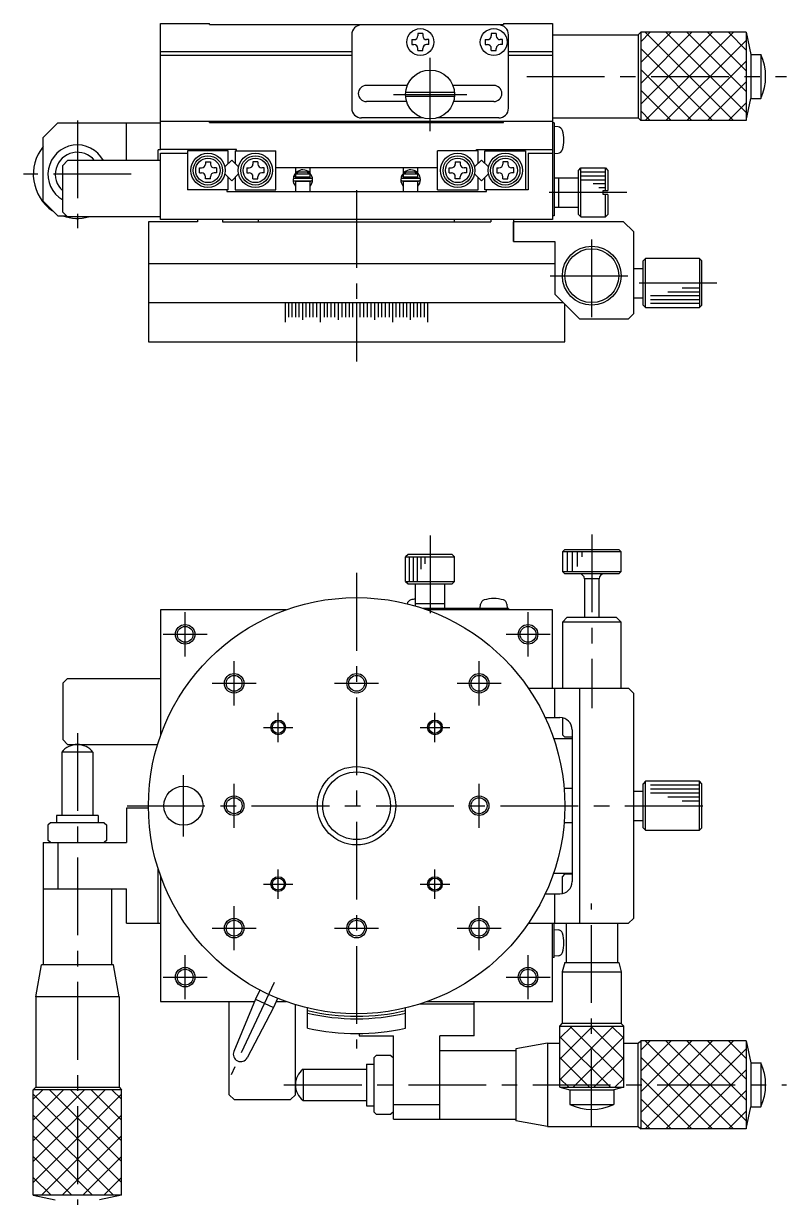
# Model space of a CAD drawing. Extents: x -2 to 405, y -8 to 353.
# Drawn here: x 113.1 to 268.8, y 112.9 to 352.6 of the extents above; entities that cross this region are included whole.
import ezdxf

# ---------------------------------------------------------------- set-up
doc = ezdxf.new("R2010")
doc.units = 0
doc.header["$LTSCALE"] = 0.5
doc.linetypes.add('CENTER', pattern=[50.8, 31.75, -6.35, 6.35, -6.35])
for name, color, linetype in [('MSM_CENTER', 1, 'CENTER'), ('MSM_CONTINUOUS', 7, 'CONTINUOUS'), ('MSM_NARROW', 5, 'CONTINUOUS')]:
    doc.layers.add(name, color=color, linetype=linetype)

msp = doc.modelspace()

# ---------------------------------------------------------------- linework, layer by layer
at = {"layer": 'MSM_CENTER'}
for p, q in [((196.091477, 330.634723), (196.091477, 345.634717)), ((215.809469, 341.83472), (268.849677, 341.83472)), ((188.59148, 338.134717), (203.591474, 338.13472)), ((124.091474, 332.834721), (124.091474, 310.834721)), ((135.091474, 321.834721), (113.091474, 321.834721)), ((181.091476, 318.620509), (181.091476, 283.59984)), ((236.259475, 318.134722), (218.997221, 318.134722)), ((229.091492, 292.634755), (229.091492, 309.634757)), ((220.591496, 301.134754), (236.59151, 301.134754)), ((254.616878, 299.634734), (236.707987, 299.634734)), ((196.091482, 248.071057), (196.091482, 230.808803)), ((229.090474, 248.270761), (229.090474, 212.818235)), ((181.091478, 240.4336), (181.091478, 143.341768)), ((146.091474, 223.403058), (146.091474, 232.403061)), ((216.091476, 223.403058), (216.091476, 232.403061)), ((141.591471, 227.903061), (150.591474, 227.903061)), ((211.591473, 227.903061), (220.591476, 227.903061)), ((156.091492, 213.403063), (156.091492, 222.403066)), ((206.091486, 213.403063), (206.091486, 222.403066)), ((151.591489, 217.903066), (160.591492, 217.903066)), ((176.591485, 217.903063), (185.591487, 217.903063)), ((201.591486, 217.903066), (210.591489, 217.903066)), ((165.091482, 205.903064), (165.091482, 211.903066)), ((197.091493, 205.903064), (197.091493, 211.903066)), ((162.091482, 208.903066), (168.091485, 208.903066)), ((194.09149, 208.903066), (200.091489, 208.903066)), ((124.091473, 207.726503), (124.091473, 105.144858)), ((145.736141, 186.631774), (145.736141, 199.174348)), ((156.091492, 188.403052), (156.091492, 197.403055)), ((206.091486, 188.403052), (206.091486, 197.403055)), ((134.266071, 192.903061), (254.709127, 192.903061)), ((165.091482, 173.903053), (165.091482, 179.903059)), ((197.091493, 173.903053), (197.091493, 179.903059)), ((162.091482, 176.903056), (168.091485, 176.903056)), ((194.09149, 176.903056), (200.091489, 176.903056)), ((229.072836, 127.253617), (229.072836, 172.931796)), ((156.091492, 163.40305), (156.091492, 172.403053)), ((206.091486, 163.40305), (206.091486, 172.403053)), ((151.591489, 167.903053), (160.591492, 167.903053)), ((176.591485, 167.90305), (185.591487, 167.90305)), ((201.591486, 167.903053), (210.591489, 167.903053)), ((146.091474, 153.403062), (146.091474, 162.403064)), ((216.091476, 153.403062), (216.091476, 162.403064)), ((141.591471, 157.903064), (150.591474, 157.903064)), ((164.268144, 156.825304), (155.479994, 137.97937)), ((211.591473, 157.903064), (220.591476, 157.903064)), ((166.268036, 135.903056), (268.849681, 135.903056))]:
    msp.add_line(p, q, dxfattribs=at)
at = {"layer": 'MSM_CONTINUOUS'}
for p, q in [((141.091475, 326.834721), (141.091475, 352.634721)), ((141.091475, 352.634721), (151.091475, 352.634721)), ((151.091475, 352.434721), (151.091475, 352.634721)), ((151.091475, 352.434721), (211.091477, 352.434721)), ((211.091477, 352.634721), (221.091477, 352.634721)), ((211.091477, 352.634721), (211.091477, 352.434721)), ((221.091477, 352.634721), (221.091477, 312.634719)), ((180.091475, 350.334721), (180.091475, 335.334721)), ((210.091475, 352.334721), (182.091475, 352.334721)), ((194.591475, 350.584721), (193.591475, 350.584721)), ((193.591475, 350.584721), (193.591475, 350.134722)), ((194.591475, 350.584721), (194.591475, 350.134722)), ((209.591475, 350.584721), (208.591475, 350.584721)), ((208.591475, 350.584721), (208.591475, 350.134722)), ((209.591475, 350.584721), (209.591475, 350.134722)), ((212.091475, 335.334721), (212.091475, 350.334721)), ((221.091477, 350.334719), (238.591477, 350.334719)), ((238.591477, 350.33472), (239.091477, 350.83472)), ((238.591477, 350.334719), (238.591477, 333.33472)), ((239.091477, 350.83472), (239.091477, 332.834721)), ((260.591477, 350.83472), (239.091477, 350.83472)), ((260.591477, 350.83472), (260.591477, 332.834721)), ((260.591477, 350.83472), (261.591477, 346.33472)), ((192.341475, 349.334721), (192.341475, 348.334721)), ((192.341475, 349.334721), (192.791474, 349.334721)), ((192.341475, 348.334721), (192.791474, 348.334721)), ((195.841475, 349.334721), (195.391475, 349.334721)), ((195.841475, 348.334721), (195.391475, 348.334721)), ((195.841475, 348.334721), (195.841475, 349.334721)), ((207.341475, 349.334721), (207.341475, 348.334721)), ((207.341475, 349.334721), (207.791474, 349.334721)), ((207.341475, 348.334721), (207.791474, 348.334721)), ((210.841475, 349.334721), (210.391475, 349.334721)), ((210.841475, 348.334721), (210.391475, 348.334721)), ((210.841475, 348.334721), (210.841475, 349.334721)), ((141.091475, 346.934721), (180.091475, 346.934721)), ((141.091475, 346.134721), (180.091475, 346.134721)), ((193.591475, 347.084722), (193.591475, 347.534721)), ((193.591475, 347.084722), (194.591475, 347.084722)), ((194.591475, 347.084722), (194.591475, 347.534721)), ((208.591475, 347.084722), (208.591475, 347.534721)), ((208.591475, 347.084722), (209.591475, 347.084722)), ((209.591475, 347.084722), (209.591475, 347.534721)), ((212.091475, 346.934721), (221.091477, 346.934721)), ((212.091475, 346.134721), (221.091477, 346.134721)), ((261.591477, 346.33472), (261.591477, 337.334721)), ((261.591477, 346.33472), (263.591477, 346.33472)), ((263.591477, 346.33472), (263.591477, 337.334721)), ((191.446322, 339.984721), (183.091475, 339.984721)), ((201.075449, 338.534715), (191.107505, 338.534715)), ((209.091475, 339.984721), (200.736632, 339.984721)), ((191.306347, 336.684721), (183.091475, 336.684721)), ((201.075449, 337.734718), (191.107505, 337.734718)), ((209.091475, 336.684721), (200.876607, 336.684721)), ((260.591477, 332.834721), (261.591477, 337.334721)), ((261.591477, 337.334721), (263.591477, 337.334721)), ((194.691485, 333.334721), (182.091475, 333.334721)), ((210.091475, 333.334721), (197.491469, 333.334721)), ((221.091477, 333.33472), (238.591477, 333.33472)), ((238.591477, 333.334721), (239.091477, 332.834721)), ((117.091475, 329.334721), (120.091475, 332.334721)), ((120.091475, 332.334721), (141.091475, 332.334721)), ((134.091474, 324.634719), (134.091474, 332.334721)), ((221.091477, 332.634719), (141.091475, 332.634719)), ((151.091475, 332.434719), (151.091475, 332.634719)), ((151.091475, 332.434719), (211.091475, 332.434719)), ((211.091475, 332.434719), (211.091475, 332.634719)), ((221.391477, 332.334719), (221.091477, 332.334719)), ((221.391477, 332.334719), (221.391477, 313.334719)), ((222.238726, 331.510594), (221.391477, 331.584719)), ((260.591477, 332.834721), (239.091477, 332.834721)), ((117.091475, 316.334721), (117.091475, 329.334721)), ((140.591474, 324.634719), (140.591474, 326.834721)), ((141.091475, 326.834721), (140.591474, 326.834721)), ((156.591475, 326.934719), (141.091475, 326.934719)), ((141.091475, 326.134718), (146.591475, 326.134718)), ((141.091475, 312.634719), (141.091475, 326.134718)), ((154.891475, 326.634719), (146.591475, 326.634719)), ((146.591475, 326.634719), (146.591475, 318.634719)), ((154.891475, 324.056039), (154.891475, 326.634719)), ((156.291475, 326.634719), (156.291475, 324.056039)), ((156.291475, 326.634719), (164.591475, 326.634719)), ((156.591475, 326.634719), (156.591475, 326.934719)), ((164.591475, 318.634719), (164.591475, 326.634719)), ((205.891475, 326.634719), (197.591475, 326.634719)), ((197.591475, 318.634719), (197.591475, 326.634719)), ((205.591475, 326.934719), (221.091475, 326.934719)), ((205.591475, 326.634719), (205.591475, 326.934719)), ((205.891475, 324.056039), (205.891475, 326.634719)), ((207.291475, 324.056039), (207.291475, 326.634719)), ((207.291475, 326.634719), (215.591475, 326.634719)), ((215.591475, 326.634719), (215.591475, 318.634719)), ((216.091476, 326.134722), (216.091477, 318.634719)), ((216.091477, 326.134722), (221.091477, 326.134722)), ((221.391477, 326.084719), (222.238726, 326.158843)), ((121.091474, 323.634719), (122.091474, 324.634719)), ((141.091475, 324.634719), (122.091474, 324.634719)), ((150.241475, 324.384719), (151.241476, 324.384719)), ((150.241475, 324.384719), (150.241475, 323.934719)), ((151.241476, 324.384719), (151.241476, 323.934719)), ((155.591475, 324.756039), (154.170657, 323.335221)), ((157.012293, 323.335221), (155.591475, 324.756039)), ((160.941475, 324.384719), (159.941474, 324.384719)), ((159.941474, 324.384719), (159.941474, 323.934719)), ((160.941475, 324.384719), (160.941475, 323.934719)), ((201.241475, 324.384719), (202.241476, 324.384719)), ((201.241475, 324.384719), (201.241475, 323.934719)), ((202.241476, 324.384719), (202.241476, 323.934719)), ((205.170657, 323.335221), (206.591475, 324.756039)), ((206.591475, 324.756039), (208.012293, 323.335221)), ((211.941475, 324.384719), (210.941474, 324.384719)), ((210.941474, 324.384719), (210.941474, 323.934719)), ((211.941475, 324.384719), (211.941475, 323.934719)), ((121.091474, 314.134719), (121.091474, 323.634719)), ((148.991476, 322.134719), (148.991476, 323.13472)), ((148.991476, 323.13472), (149.441475, 323.13472)), ((148.991476, 322.134719), (149.441475, 322.134719)), ((150.241475, 320.88472), (150.241475, 321.334719)), ((151.241476, 320.88472), (151.241476, 321.334719)), ((152.491475, 323.13472), (152.041475, 323.13472)), ((152.491475, 322.134719), (152.041475, 322.134719)), ((152.491475, 323.13472), (152.491475, 322.134719)), ((154.170657, 321.934217), (155.591475, 320.513399)), ((155.591475, 320.513399), (157.012293, 321.934217)), ((158.691475, 323.13472), (158.691475, 322.134719)), ((158.691475, 323.13472), (159.141475, 323.13472)), ((158.691475, 322.134719), (159.141475, 322.134719)), ((159.941474, 320.88472), (159.941474, 321.334719)), ((160.941475, 320.88472), (160.941475, 321.334719)), ((162.191474, 323.13472), (161.741475, 323.13472)), ((162.191474, 322.134719), (161.741475, 322.134719)), ((162.191474, 322.134719), (162.191474, 323.13472)), ((197.591475, 323.134719), (164.591475, 323.134719)), ((168.247922, 321.47838), (168.109131, 320.771429)), ((168.209559, 321.280428), (168.208579, 321.24457)), ((168.208579, 321.24457), (168.209387, 321.208709)), ((168.212326, 321.316193), (168.209559, 321.280428)), ((168.216872, 321.351779), (168.212326, 321.316193)), ((168.223188, 321.387098), (168.216872, 321.351779)), ((168.231259, 321.422062), (168.223188, 321.387098)), ((168.241063, 321.456587), (168.231259, 321.422062)), ((168.252578, 321.490585), (168.241063, 321.456587)), ((168.266264, 321.523843), (168.247922, 321.47838)), ((168.265038, 321.52223), (168.252578, 321.490585)), ((168.266696, 321.523753), (168.265038, 321.52223)), ((168.284017, 321.564185), (168.266422, 321.523779)), ((168.270064, 321.524537), (168.266696, 321.523753)), ((168.269517, 321.531231), (168.515395, 321.451996)), ((168.274501, 321.524606), (168.270064, 321.524537)), ((168.280254, 321.524079), (168.274501, 321.524606)), ((168.287284, 321.522959), (168.280254, 321.524079)), ((168.295544, 321.521253), (168.287284, 321.522959)), ((168.30498, 321.518973), (168.295544, 321.521253)), ((168.31553, 321.516134), (168.30498, 321.518973)), ((168.327122, 321.512754), (168.31553, 321.516134)), ((168.33968, 321.508857), (168.327122, 321.512754)), ((168.35312, 321.504468), (168.33968, 321.508857)), ((168.367353, 321.499616), (168.35312, 321.504468)), ((168.382284, 321.494334), (168.367353, 321.499616)), ((168.397815, 321.488657), (168.382284, 321.494334)), ((168.413841, 321.482622), (168.397815, 321.488657)), ((168.430256, 321.476269), (168.413841, 321.482622)), ((168.446952, 321.469642), (168.430256, 321.476269)), ((168.463817, 321.462783), (168.446952, 321.469642)), ((168.480738, 321.455739), (168.463817, 321.462783)), ((168.497604, 321.448556), (168.480738, 321.455739)), ((168.514303, 321.441282), (168.497604, 321.448556)), ((168.530723, 321.433966), (168.514303, 321.441282)), ((168.515395, 321.451996), (168.591505, 321.416111)), ((168.546755, 321.426656), (168.530723, 321.433966)), ((168.562292, 321.4194), (168.546755, 321.426656)), ((168.577232, 321.412247), (168.562292, 321.4194)), ((168.591475, 321.405245), (168.577232, 321.412247)), ((168.591475, 323.134721), (168.591475, 322.047389)), ((168.591475, 321.834721), (168.591475, 321.334721)), ((171.591475, 321.834721), (168.591475, 321.834721)), ((168.591475, 321.334721), (171.591475, 321.334721)), ((168.645792, 321.834721), (169.17496, 322.334721)), ((168.658614, 321.247319), (168.659186, 321.260958)), ((168.658733, 321.233671), (168.658614, 321.247319)), ((168.659186, 321.260958), (168.660449, 321.274551)), ((168.660449, 321.274551), (168.662399, 321.288064)), ((168.662399, 321.288064), (168.665032, 321.301461)), ((168.665032, 321.301461), (168.668339, 321.314708)), ((168.668339, 321.314708), (168.672312, 321.32777)), ((168.672312, 321.32777), (168.674736, 321.334749)), ((168.679544, 321.348761), (168.688957, 321.370596)), ((169.091475, 321.334721), (169.091475, 320.970581)), ((169.17496, 322.334721), (171.00799, 322.334721)), ((171.00799, 322.334721), (171.537159, 321.834721)), ((171.091475, 320.970581), (171.091475, 321.334721)), ((171.54144, 321.334725), (171.541596, 321.334293)), ((171.541596, 321.334293), (171.545896, 321.321357)), ((171.542059, 321.334869), (171.642322, 320.97061)), ((171.545896, 321.321357), (171.549538, 321.308218)), ((171.549538, 321.308218), (171.552512, 321.294907)), ((171.552512, 321.294907), (171.554809, 321.281459)), ((171.554809, 321.281459), (171.556422, 321.267909)), ((171.556422, 321.267909), (171.557348, 321.254293)), ((171.557582, 321.240644), (171.557124, 321.227)), ((171.557348, 321.254293), (171.557582, 321.240644)), ((171.591475, 322.085142), (171.591475, 323.134721)), ((171.591475, 321.334721), (171.591475, 321.834721)), ((171.950534, 321.52193), (171.937565, 321.552005)), ((171.946841, 321.528376), (171.946647, 321.531088)), ((171.971217, 321.468703), (171.951129, 321.52223)), ((190.247922, 321.47838), (190.109131, 320.771429)), ((190.209559, 321.280428), (190.208579, 321.24457)), ((190.208579, 321.24457), (190.209387, 321.208709)), ((190.212326, 321.316193), (190.209559, 321.280428)), ((190.216872, 321.351779), (190.212326, 321.316193)), ((190.223188, 321.387098), (190.216872, 321.351779)), ((190.231259, 321.422062), (190.223188, 321.387098)), ((190.241063, 321.456587), (190.231259, 321.422062)), ((190.252578, 321.490585), (190.241063, 321.456587)), ((190.266264, 321.523843), (190.247922, 321.47838)), ((190.265038, 321.52223), (190.252578, 321.490585)), ((190.266696, 321.523753), (190.265038, 321.52223)), ((190.284017, 321.564185), (190.266422, 321.523779)), ((190.270064, 321.524537), (190.266696, 321.523753)), ((190.269517, 321.531231), (190.515395, 321.451996)), ((190.274501, 321.524606), (190.270064, 321.524537)), ((190.280254, 321.524079), (190.274501, 321.524606)), ((190.287284, 321.522959), (190.280254, 321.524079)), ((190.295544, 321.521253), (190.287284, 321.522959)), ((190.30498, 321.518973), (190.295544, 321.521253)), ((190.31553, 321.516134), (190.30498, 321.518973)), ((190.327122, 321.512754), (190.31553, 321.516134)), ((190.33968, 321.508857), (190.327122, 321.512754)), ((190.35312, 321.504468), (190.33968, 321.508857)), ((190.367353, 321.499616), (190.35312, 321.504468)), ((190.382284, 321.494334), (190.367353, 321.499616)), ((190.397815, 321.488657), (190.382284, 321.494334)), ((190.413841, 321.482622), (190.397815, 321.488657)), ((190.430256, 321.476269), (190.413841, 321.482622)), ((190.446952, 321.469642), (190.430256, 321.476269)), ((190.463817, 321.462783), (190.446952, 321.469642)), ((190.480738, 321.455739), (190.463817, 321.462783)), ((190.497604, 321.448556), (190.480738, 321.455739)), ((190.514303, 321.441282), (190.497604, 321.448556)), ((190.530723, 321.433966), (190.514303, 321.441282)), ((190.515395, 321.451996), (190.591505, 321.416111)), ((190.546755, 321.426656), (190.530723, 321.433966)), ((190.562292, 321.4194), (190.546755, 321.426656)), ((190.577232, 321.412247), (190.562292, 321.4194)), ((190.591475, 321.405245), (190.577232, 321.412247)), ((190.591475, 323.134721), (190.591475, 322.047389)), ((190.591475, 321.834721), (190.591475, 321.334721)), ((193.591475, 321.834721), (190.591475, 321.834721)), ((190.591475, 321.334721), (193.591475, 321.334721)), ((190.645792, 321.834721), (191.17496, 322.334721)), ((190.658614, 321.247319), (190.659186, 321.260958)), ((190.658733, 321.233671), (190.658614, 321.247319)), ((190.659186, 321.260958), (190.660449, 321.274551)), ((190.660449, 321.274551), (190.662399, 321.288064)), ((190.662399, 321.288064), (190.665032, 321.301461)), ((190.665032, 321.301461), (190.668339, 321.314708)), ((190.668339, 321.314708), (190.672312, 321.32777)), ((190.672312, 321.32777), (190.674736, 321.334749)), ((190.679544, 321.348761), (190.688957, 321.370596)), ((191.091475, 321.334721), (191.091475, 320.970581)), ((191.17496, 322.334721), (193.00799, 322.334721)), ((193.00799, 322.334721), (193.537159, 321.834721)), ((193.091475, 320.970581), (193.091475, 321.334721)), ((193.54144, 321.334725), (193.541596, 321.334293)), ((193.541596, 321.334293), (193.545896, 321.321357)), ((193.542059, 321.334869), (193.642322, 320.97061)), ((193.545896, 321.321357), (193.549538, 321.308218)), ((193.549538, 321.308218), (193.552512, 321.294907)), ((193.552512, 321.294907), (193.554809, 321.281459)), ((193.554809, 321.281459), (193.556422, 321.267909)), ((193.556422, 321.267909), (193.557348, 321.254293)), ((193.557582, 321.240644), (193.557124, 321.227)), ((193.557348, 321.254293), (193.557582, 321.240644)), ((193.591475, 322.085142), (193.591475, 323.134721)), ((193.591475, 321.334721), (193.591475, 321.834721)), ((193.950534, 321.52193), (193.937565, 321.552005)), ((193.946841, 321.528376), (193.946647, 321.531088)), ((193.971217, 321.468703), (193.951129, 321.52223)), ((199.991476, 322.134719), (199.991476, 323.13472)), ((199.991476, 323.13472), (200.441475, 323.13472)), ((199.991476, 322.134719), (200.441475, 322.134719)), ((201.241475, 320.88472), (201.241475, 321.334719)), ((202.241476, 320.88472), (202.241476, 321.334719)), ((203.491475, 323.13472), (203.041475, 323.13472)), ((203.491475, 322.134719), (203.041475, 322.134719)), ((203.491475, 323.13472), (203.491475, 322.134719)), ((206.591475, 320.513399), (205.170657, 321.934217)), ((208.012293, 321.934217), (206.591475, 320.513399)), ((209.691475, 323.13472), (209.691475, 322.134719)), ((209.691475, 323.13472), (210.141475, 323.13472)), ((209.691475, 322.134719), (210.141475, 322.134719)), ((210.941474, 320.88472), (210.941474, 321.334719)), ((211.941475, 320.88472), (211.941475, 321.334719)), ((213.191474, 323.13472), (212.741475, 323.13472)), ((213.191474, 322.134719), (212.741475, 322.134719)), ((213.191474, 322.134719), (213.191474, 323.13472)), ((226.391474, 322.634719), (226.891474, 323.134719)), ((226.391474, 313.634719), (226.391474, 322.634719)), ((226.891474, 313.134719), (226.891474, 323.134719)), ((226.891474, 323.134719), (231.891474, 323.134719)), ((231.89147, 318.534711), (231.89147, 323.134715)), ((231.891474, 323.134719), (232.391473, 322.634719)), ((232.391473, 322.634715), (232.391473, 318.534714)), ((151.241476, 320.88472), (150.241475, 320.88472)), ((154.891475, 318.634719), (154.891475, 321.213399)), ((156.291475, 321.213399), (156.291475, 318.634719)), ((159.941474, 320.88472), (160.941475, 320.88472)), ((168.209387, 321.208709), (168.211983, 321.172933)), ((168.211983, 321.172933), (168.216359, 321.137328)), ((168.216359, 321.137328), (168.222504, 321.101983)), ((168.222504, 321.101983), (168.230404, 321.066985)), ((168.230404, 321.066985), (168.24004, 321.032418)), ((168.24004, 321.032418), (168.251388, 320.998369)), ((168.251388, 320.998369), (168.26442, 320.964921)), ((168.26442, 320.964921), (168.266339, 320.96038)), ((171.883084, 320.970581), (168.333084, 320.970581)), ((168.333084, 320.520581), (171.883084, 320.520581)), ((171.591475, 320.334721), (168.591475, 320.334721)), ((168.591475, 320.334721), (168.591475, 318.334721)), ((168.659544, 321.220049), (168.658733, 321.233671)), ((168.661043, 321.206489), (168.659544, 321.220049)), ((168.663225, 321.193025), (168.661043, 321.206489)), ((168.666085, 321.179693), (168.663225, 321.193025)), ((168.669614, 321.166526), (168.666085, 321.179693)), ((168.673801, 321.153558), (168.669614, 321.166526)), ((168.678634, 321.140821), (168.673801, 321.153558)), ((168.6841, 321.128349), (168.678634, 321.140821)), ((168.680854, 321.134721), (169.091475, 321.134721)), ((168.690184, 321.116171), (168.6841, 321.128349)), ((168.696868, 321.104318), (168.690184, 321.116171)), ((168.704135, 321.092818), (168.696868, 321.104318)), ((168.711964, 321.081699), (168.704135, 321.092818)), ((168.720336, 321.070989), (168.711964, 321.081699)), ((168.729228, 321.060712), (168.720336, 321.070989)), ((168.738616, 321.050892), (168.729228, 321.060712)), ((168.748477, 321.041553), (168.738616, 321.050892)), ((168.758786, 321.032715), (168.748477, 321.041553)), ((168.769516, 321.0244), (168.758786, 321.032715)), ((168.780641, 321.016626), (168.769516, 321.0244)), ((168.792133, 321.009411), (168.780641, 321.016626)), ((168.803965, 321.002771), (168.792133, 321.009411)), ((168.816107, 320.996721), (168.803965, 321.002771)), ((168.828529, 320.991274), (168.816107, 320.996721)), ((168.841203, 320.986442), (168.828529, 320.991274)), ((168.854097, 320.982237), (168.841203, 320.986442)), ((168.867181, 320.978667), (168.854097, 320.982237)), ((168.880424, 320.975741), (168.867181, 320.978667)), ((168.893795, 320.973465), (168.880424, 320.975741)), ((168.907261, 320.971844), (168.893795, 320.973465)), ((168.920792, 320.970882), (168.907261, 320.971844)), ((168.93364, 320.970581), (168.920792, 320.970882)), ((169.091475, 320.520581), (169.091475, 320.334721)), ((171.091475, 321.134721), (171.535312, 321.134721)), ((171.091475, 320.334721), (171.091475, 320.520581)), ((171.288033, 320.970637), (171.282527, 320.970581)), ((171.301586, 320.971241), (171.288033, 320.970637)), ((171.315096, 320.972506), (171.301586, 320.971241)), ((171.32853, 320.974429), (171.315096, 320.972506)), ((171.341856, 320.977007), (171.32853, 320.974429)), ((171.355044, 320.980234), (171.341856, 320.977007)), ((171.36806, 320.984103), (171.355044, 320.980234)), ((171.380874, 320.988606), (171.36806, 320.984103)), ((171.393455, 320.993734), (171.380874, 320.988606)), ((171.405773, 320.999474), (171.393455, 320.993734)), ((171.417797, 321.005815), (171.405773, 320.999474)), ((171.429497, 321.012743), (171.417797, 321.005815)), ((171.440845, 321.020241), (171.429497, 321.012743)), ((171.451812, 321.028294), (171.440845, 321.020241)), ((171.462371, 321.036882), (171.451812, 321.028294)), ((171.472494, 321.045986), (171.462371, 321.036882)), ((171.482155, 321.055585), (171.472494, 321.045986)), ((171.491329, 321.065655), (171.482155, 321.055585)), ((171.499992, 321.076175), (171.491329, 321.065655)), ((171.508122, 321.087117), (171.499992, 321.076175)), ((171.515695, 321.098455), (171.508122, 321.087117)), ((171.522693, 321.110162), (171.515695, 321.098455)), ((171.529095, 321.122209), (171.522693, 321.110162)), ((171.534885, 321.134565), (171.529095, 321.122209)), ((171.540045, 321.147199), (171.534885, 321.134565)), ((171.544563, 321.16008), (171.540045, 321.147199)), ((171.548425, 321.173174), (171.544563, 321.16008)), ((171.551619, 321.186448), (171.548425, 321.173174)), ((171.554139, 321.199866), (171.551619, 321.186448)), ((171.555975, 321.213396), (171.554139, 321.199866)), ((171.557124, 321.227), (171.555975, 321.213396)), ((171.591475, 318.334721), (171.591475, 320.334721)), ((171.642, 320.520531), (171.591842, 320.295508)), ((190.209387, 321.208709), (190.211983, 321.172933)), ((190.211983, 321.172933), (190.216359, 321.137328)), ((190.216359, 321.137328), (190.222504, 321.101983)), ((190.222504, 321.101983), (190.230404, 321.066985)), ((190.230404, 321.066985), (190.24004, 321.032418)), ((190.24004, 321.032418), (190.251388, 320.998369)), ((190.251388, 320.998369), (190.26442, 320.964921)), ((190.26442, 320.964921), (190.266339, 320.96038)), ((193.883084, 320.970581), (190.333084, 320.970581)), ((190.333084, 320.520581), (193.883084, 320.520581)), ((193.591475, 320.334721), (190.591475, 320.334721)), ((190.591475, 320.334721), (190.591475, 318.334721)), ((190.659544, 321.220049), (190.658733, 321.233671)), ((190.661043, 321.206489), (190.659544, 321.220049)), ((190.663225, 321.193025), (190.661043, 321.206489)), ((190.666085, 321.179693), (190.663225, 321.193025)), ((190.669614, 321.166526), (190.666085, 321.179693)), ((190.673801, 321.153558), (190.669614, 321.166526)), ((190.678634, 321.140821), (190.673801, 321.153558)), ((190.6841, 321.128349), (190.678634, 321.140821)), ((190.680854, 321.134721), (191.091475, 321.134721)), ((190.690184, 321.116171), (190.6841, 321.128349)), ((190.696868, 321.104318), (190.690184, 321.116171)), ((190.704135, 321.092818), (190.696868, 321.104318)), ((190.711964, 321.081699), (190.704135, 321.092818)), ((190.720336, 321.070989), (190.711964, 321.081699)), ((190.729228, 321.060712), (190.720336, 321.070989)), ((190.738616, 321.050892), (190.729228, 321.060712)), ((190.748477, 321.041553), (190.738616, 321.050892)), ((190.758786, 321.032715), (190.748477, 321.041553)), ((190.769516, 321.0244), (190.758786, 321.032715)), ((190.780641, 321.016626), (190.769516, 321.0244)), ((190.792133, 321.009411), (190.780641, 321.016626)), ((190.803965, 321.002771), (190.792133, 321.009411)), ((190.816107, 320.996721), (190.803965, 321.002771)), ((190.828529, 320.991274), (190.816107, 320.996721)), ((190.841203, 320.986442), (190.828529, 320.991274)), ((190.854097, 320.982237), (190.841203, 320.986442)), ((190.867181, 320.978667), (190.854097, 320.982237)), ((190.880424, 320.975741), (190.867181, 320.978667)), ((190.893795, 320.973465), (190.880424, 320.975741)), ((190.907261, 320.971844), (190.893795, 320.973465)), ((190.920792, 320.970882), (190.907261, 320.971844)), ((190.93364, 320.970581), (190.920792, 320.970882)), ((191.091475, 320.520581), (191.091475, 320.334721)), ((193.091475, 321.134721), (193.535312, 321.134721)), ((193.091475, 320.334721), (193.091475, 320.520581)), ((193.288033, 320.970637), (193.282527, 320.970581)), ((193.301586, 320.971241), (193.288033, 320.970637)), ((193.315096, 320.972506), (193.301586, 320.971241)), ((193.32853, 320.974429), (193.315096, 320.972506)), ((193.341856, 320.977007), (193.32853, 320.974429)), ((193.355044, 320.980234), (193.341856, 320.977007)), ((193.36806, 320.984103), (193.355044, 320.980234)), ((193.380874, 320.988606), (193.36806, 320.984103)), ((193.393455, 320.993734), (193.380874, 320.988606)), ((193.405773, 320.999474), (193.393455, 320.993734)), ((193.417797, 321.005815), (193.405773, 320.999474)), ((193.429497, 321.012743), (193.417797, 321.005815)), ((193.440845, 321.020241), (193.429497, 321.012743)), ((193.451812, 321.028294), (193.440845, 321.020241)), ((193.462371, 321.036882), (193.451812, 321.028294)), ((193.472494, 321.045986), (193.462371, 321.036882)), ((193.482155, 321.055585), (193.472494, 321.045986)), ((193.491329, 321.065655), (193.482155, 321.055585)), ((193.499992, 321.076175), (193.491329, 321.065655)), ((193.508122, 321.087117), (193.499992, 321.076175)), ((193.515695, 321.098455), (193.508122, 321.087117)), ((193.522693, 321.110162), (193.515695, 321.098455)), ((193.529095, 321.122209), (193.522693, 321.110162)), ((193.534885, 321.134565), (193.529095, 321.122209)), ((193.540045, 321.147199), (193.534885, 321.134565)), ((193.544563, 321.16008), (193.540045, 321.147199)), ((193.548425, 321.173174), (193.544563, 321.16008)), ((193.551619, 321.186448), (193.548425, 321.173174)), ((193.554139, 321.199866), (193.551619, 321.186448)), ((193.555975, 321.213396), (193.554139, 321.199866)), ((193.557124, 321.227), (193.555975, 321.213396)), ((193.591475, 318.334721), (193.591475, 320.334721)), ((193.642, 320.520531), (193.591842, 320.295508)), ((202.241476, 320.88472), (201.241475, 320.88472)), ((205.891475, 318.634719), (205.891475, 321.213399)), ((207.291475, 318.634719), (207.291475, 321.213399)), ((210.941474, 320.88472), (211.941475, 320.88472)), ((221.391477, 321.134722), (226.391474, 321.134722)), ((222.391477, 315.134719), (222.391477, 321.134722)), ((154.891475, 318.634719), (146.591475, 318.634719)), ((154.591475, 318.634719), (154.591475, 318.334721)), ((154.591475, 318.334721), (207.591475, 318.334721)), ((156.291475, 318.634719), (164.591475, 318.634719)), ((197.591475, 318.634719), (205.891475, 318.634719)), ((216.091477, 318.634719), (207.291475, 318.634719)), ((207.591475, 318.334721), (207.591475, 318.634719)), ((231.391474, 318.534714), (232.39147, 318.534714)), ((231.391474, 317.734714), (231.391474, 318.534714)), ((232.39147, 317.734714), (231.391474, 317.734714)), ((231.89147, 313.134716), (231.89147, 317.734711)), ((232.391473, 317.734711), (232.391473, 313.634719)), ((120.091475, 313.334722), (117.091475, 316.334721)), ((122.091474, 313.134718), (121.091474, 314.134719)), ((221.391477, 315.134719), (226.391474, 315.134719)), ((120.091475, 313.334722), (121.89147, 313.334722)), ((141.091475, 313.134718), (122.091474, 313.134718)), ((138.591479, 312.134719), (138.591479, 287.634721)), ((148.591476, 312.134719), (138.591479, 312.134719)), ((221.091477, 312.634719), (141.091475, 312.634719)), ((148.591476, 312.634719), (148.591476, 312.134719)), ((153.705338, 312.634719), (153.705338, 312.134719)), ((153.705338, 312.134719), (208.477614, 312.134719)), ((161.091476, 312.134719), (161.091476, 312.634719)), ((201.091476, 312.134719), (201.091476, 312.634719)), ((208.477614, 312.634719), (208.477614, 312.134719)), ((235.590471, 312.134704), (213.091474, 312.134704)), ((213.091477, 308.13472), (213.091474, 312.134704)), ((213.091477, 312.634719), (213.091477, 308.13472)), ((221.391477, 313.334719), (221.091477, 313.334719)), ((226.891474, 313.134719), (226.391474, 313.634719)), ((226.891474, 313.134719), (231.891474, 313.134719)), ((232.391473, 313.634719), (231.891474, 313.134719)), ((237.590471, 310.134704), (235.590471, 312.134704)), ((237.590471, 310.134704), (237.590471, 293.334704)), ((213.091477, 308.13472), (221.590472, 308.13472)), ((221.590472, 308.13472), (221.590472, 297.334704)), ((240.090471, 304.634737), (239.590471, 304.134734)), ((240.090471, 294.634734), (240.090471, 304.634737)), ((251.091487, 304.634735), (240.090471, 304.634735)), ((251.591484, 304.134735), (251.091487, 304.634735)), ((251.091491, 304.634732), (251.091491, 294.634733)), ((138.591479, 303.634717), (221.590472, 303.634726)), ((237.590471, 302.634734), (239.590471, 302.634734)), ((239.590471, 295.134734), (239.590471, 304.134734)), ((251.591484, 295.134733), (251.591484, 304.134735)), ((221.590472, 297.334704), (226.590472, 292.334704)), ((138.591479, 295.63472), (223.290456, 295.63472)), ((166.555634, 291.634721), (166.555634, 295.634721)), ((167.254843, 292.634721), (167.254843, 295.634721)), ((167.958267, 292.634721), (167.958267, 295.634721)), ((168.665692, 292.634721), (168.665692, 295.634721)), ((169.376901, 292.634721), (169.376901, 295.634721)), ((170.091679, 292.134721), (170.091679, 295.634721)), ((170.809808, 292.634721), (170.809808, 295.634721)), ((171.531068, 292.634721), (171.531068, 295.63472)), ((172.255241, 292.634721), (172.255241, 295.63472)), ((172.982105, 292.634721), (172.982105, 295.63472)), ((173.711439, 291.634721), (173.711439, 295.63472)), ((174.443022, 295.63472), (174.443022, 292.634721)), ((175.176629, 292.634721), (175.176629, 295.63472)), ((175.912039, 292.634721), (175.912039, 295.63472)), ((176.649026, 292.634721), (176.649026, 295.63472)), ((177.387366, 292.134721), (177.387366, 295.63472)), ((178.126834, 292.634721), (178.126834, 295.63472)), ((178.867206, 292.634721), (178.867206, 295.63472)), ((179.608255, 292.634721), (179.608255, 295.63472)), ((180.349756, 292.634721), (180.349756, 295.63472)), ((181.09148, 295.63472), (181.09148, 291.634724)), ((181.833204, 292.634721), (181.833204, 295.63472)), ((182.574705, 292.634721), (182.574705, 295.63472)), ((183.315754, 292.634721), (183.315754, 295.63472)), ((184.056126, 292.634721), (184.056126, 295.63472)), ((184.795594, 292.134721), (184.795594, 295.63472)), ((185.533934, 292.634721), (185.533934, 295.63472)), ((186.270921, 292.634721), (186.270921, 295.63472)), ((187.006331, 292.634721), (187.006331, 295.63472)), ((187.739938, 295.63472), (187.739938, 292.634721)), ((188.471521, 291.634721), (188.471521, 295.63472)), ((189.200855, 292.634721), (189.200855, 295.63472)), ((189.927719, 292.634721), (189.927719, 295.63472)), ((190.651892, 292.634721), (190.651892, 295.63472)), ((191.373152, 292.634721), (191.373152, 295.634721)), ((192.091281, 292.134721), (192.091281, 295.634721)), ((192.806059, 292.634721), (192.806059, 295.634721)), ((193.517268, 292.634721), (193.517268, 295.634721)), ((194.224693, 292.634721), (194.224693, 295.634721)), ((194.928117, 292.634721), (194.928117, 295.634721)), ((195.627326, 291.634721), (195.627326, 295.634721)), ((223.591477, 287.634721), (223.591477, 295.333699)), ((237.590471, 296.634734), (239.590471, 296.634734)), ((239.590471, 295.134734), (240.090471, 294.634734)), ((251.091487, 294.634733), (251.591484, 295.134733)), ((236.590471, 292.334704), (237.590471, 293.334704)), ((240.090471, 294.634733), (251.091487, 294.634733)), ((226.590472, 292.334704), (236.590471, 292.334704)), ((138.591479, 287.634721), (223.591483, 287.634721)), ((223.590474, 245.233063), (223.090474, 244.733063)), ((235.090474, 244.733063), (223.090474, 244.733063)), ((223.090474, 244.733063), (223.090474, 240.733063)), ((223.590474, 245.233063), (234.590474, 245.233063)), ((235.090474, 244.733063), (234.590474, 245.233063)), ((235.090474, 240.733063), (235.090474, 244.733063)), ((191.591482, 244.203055), (191.091482, 243.703056)), ((191.091482, 243.703056), (201.091481, 243.703056)), ((191.091482, 238.703056), (191.091482, 243.703056)), ((200.591485, 244.203055), (191.591482, 244.203055)), ((201.091481, 243.703056), (200.591485, 244.203055)), ((201.091481, 238.703056), (201.091481, 243.703056)), ((223.090474, 240.733063), (235.090474, 240.733063)), ((223.090474, 240.733063), (223.590474, 240.233063)), ((234.590474, 240.233063), (223.590474, 240.233063)), ((234.590474, 240.233063), (235.090474, 240.733063)), ((191.091482, 238.703056), (201.091481, 238.703056)), ((191.091482, 238.703056), (191.591482, 238.203056)), ((191.591482, 238.203056), (200.591485, 238.203056)), ((193.091485, 233.673769), (193.091485, 238.203056)), ((199.091482, 233.203059), (199.091482, 238.203056)), ((200.591485, 238.203056), (201.091481, 238.703056)), ((230.590479, 239.233063), (227.590469, 239.233063)), ((227.590474, 239.233063), (227.590474, 231.403082)), ((230.590474, 231.403082), (230.590474, 239.233063)), ((166.730039, 232.903059), (141.091474, 232.903059)), ((141.091474, 232.903059), (141.091474, 207.264455)), ((193.091485, 234.203059), (199.091482, 234.203059)), ((212.09148, 233.203059), (194.588179, 233.203059)), ((221.091476, 232.903059), (195.452917, 232.903059)), ((206.34148, 233.203059), (206.415604, 234.050308)), ((211.767355, 234.050308), (211.84148, 233.203059)), ((212.09148, 233.203059), (212.09148, 232.903059)), ((221.091476, 216.903063), (221.091476, 232.903059)), ((224.090474, 231.403063), (223.090474, 230.403063)), ((235.090474, 230.403063), (223.090474, 230.403063)), ((223.090474, 230.403063), (223.090474, 216.903063)), ((224.090474, 231.403063), (234.090474, 231.403063)), ((235.090474, 230.403063), (234.090474, 231.403063)), ((235.090474, 216.903063), (235.090474, 230.403063)), ((121.091474, 217.903057), (122.091474, 218.903057)), ((122.091474, 218.903057), (141.091474, 218.903057)), ((121.091474, 217.903057), (121.091474, 206.403057)), ((216.1664, 216.903063), (236.590473, 216.903063)), ((221.590474, 210.90306), (221.590474, 216.903063)), ((226.590464, 216.903063), (226.590464, 168.903063)), ((237.590473, 215.903063), (236.590473, 216.903063)), ((237.590473, 215.903063), (237.590473, 169.903063)), ((219.591479, 210.90306), (222.591472, 210.90306)), ((223.090474, 210.852753), (223.090474, 207.40306)), ((122.091474, 205.403057), (121.091474, 206.403057)), ((221.307931, 206.64667), (225.091472, 206.64667)), ((223.090474, 207.40306), (223.590474, 206.90306)), ((225.091472, 206.90306), (223.590474, 206.90306)), ((225.091472, 208.40306), (225.091472, 177.403062)), ((127.266473, 203.836035), (120.916473, 203.836035)), ((120.916474, 203.836035), (120.916474, 190.903058)), ((122.091474, 205.403057), (140.471286, 205.403057)), ((127.266473, 203.836035), (127.266473, 190.903058)), ((240.090473, 197.903064), (239.590473, 197.403061)), ((239.590473, 188.403061), (239.590473, 197.403061)), ((240.090473, 187.903061), (240.090473, 197.903064)), ((251.090476, 197.903064), (240.090473, 197.903064)), ((251.090476, 187.903061), (251.090476, 197.903064)), ((251.590476, 197.403061), (251.090476, 197.903064)), ((251.590476, 188.403061), (251.590476, 197.403061)), ((225.091472, 196.403061), (223.44711, 196.403061)), ((237.590473, 195.903061), (239.590473, 195.903061)), ((138.594425, 192.403057), (134.091473, 192.403057)), ((134.091473, 192.403057), (134.091473, 185.403058)), ((118.591473, 189.403058), (118.091473, 188.903058)), ((129.591473, 189.403058), (118.591473, 189.403058)), ((119.841474, 190.903058), (119.841474, 189.403058)), ((128.341473, 190.903058), (119.841474, 190.903058)), ((128.341473, 190.903058), (128.341473, 189.403058)), ((129.591473, 189.403058), (130.091473, 188.903058)), ((225.091472, 189.403061), (223.447107, 189.403061)), ((237.590473, 189.903061), (239.590473, 189.903061)), ((118.091473, 188.903058), (118.091473, 185.903058)), ((130.091473, 185.903058), (130.091473, 188.903058)), ((239.590473, 188.403061), (240.090473, 187.903061)), ((240.090473, 187.903061), (251.090476, 187.903061)), ((251.090476, 187.903061), (251.590476, 188.403061)), ((117.091474, 185.403058), (134.091473, 185.403058)), ((117.091474, 185.403058), (117.091474, 175.903057)), ((118.591473, 185.403058), (118.091473, 185.903058)), ((120.091474, 185.403058), (120.091474, 175.903057)), ((130.091473, 185.903058), (129.591473, 185.403058)), ((140.591473, 168.903058), (140.591473, 180.019014)), ((141.091474, 178.541699), (141.091474, 152.90306)), ((221.30792, 179.159452), (225.091472, 179.159452)), ((223.090474, 178.403062), (223.590474, 178.903062)), ((223.090474, 174.953369), (223.090474, 178.403062)), ((225.091472, 178.903062), (223.590474, 178.903062)), ((117.091472, 175.903057), (117.091474, 160.403058)), ((117.091474, 175.903057), (134.091473, 175.903057)), ((131.091473, 175.903057), (131.091473, 160.403058)), ((134.091473, 168.903058), (134.091473, 175.903057)), ((219.591464, 174.903062), (222.591472, 174.903062)), ((221.590474, 168.903063), (221.590474, 174.903062)), ((134.091473, 168.903058), (141.091474, 168.903058)), ((216.16638, 168.903063), (236.590473, 168.903063)), ((221.091476, 152.90306), (221.091476, 168.903063)), ((221.391476, 161.903059), (221.391476, 168.903063)), ((223.840475, 168.903063), (223.840475, 160.903063)), ((234.340474, 168.903063), (234.340474, 160.903063)), ((236.590473, 168.903063), (237.590473, 169.903063)), ((221.391476, 167.653059), (222.238724, 167.578935)), ((221.391476, 161.903059), (221.091476, 161.903059)), ((222.238724, 162.227184), (221.391476, 162.153059)), ((223.590475, 160.903063), (223.072837, 158.971212)), ((223.590475, 160.903063), (234.590474, 160.903063)), ((234.590474, 160.903063), (235.108112, 158.971212)), ((115.591474, 153.903059), (116.737599, 160.403058)), ((131.445348, 160.403058), (116.737599, 160.403058)), ((132.591473, 153.903059), (131.445348, 160.403058)), ((223.072837, 158.971212), (235.072836, 158.971212)), ((223.072837, 158.971212), (223.072837, 148.403064)), ((235.108112, 158.971212), (235.108112, 148.403064)), ((132.591473, 153.903059), (115.591474, 153.903059)), ((115.591474, 153.903059), (115.591474, 135.403058)), ((132.591473, 153.903059), (132.591473, 135.403058)), ((161.317586, 155.230245), (160.47234, 153.41763)), ((164.942809, 153.539774), (164.097553, 151.727147)), ((141.091474, 152.90306), (160.259014, 152.90306)), ((155.091482, 133.903057), (155.091482, 152.903057)), ((160.47234, 153.41763), (156.039199, 142.7243)), ((164.097553, 151.727147), (158.755574, 141.457638)), ((160.47234, 153.41763), (164.097553, 151.727147)), ((164.645899, 152.90306), (166.730136, 152.90306)), ((168.591482, 133.903057), (168.591482, 152.28289)), ((171.091482, 147.491074), (171.091482, 151.596297)), ((191.091477, 147.491074), (191.091477, 151.596297)), ((205.091481, 152.403056), (193.97549, 152.403056)), ((195.452819, 152.90306), (221.091476, 152.90306)), ((205.091481, 145.903056), (205.091481, 152.903057)), ((181.591482, 146.405772), (181.591482, 145.903056)), ((222.572837, 147.903064), (223.072837, 148.403064)), ((222.572837, 147.903064), (235.608112, 147.903064)), ((222.572837, 135.403064), (222.572837, 147.903064)), ((235.108112, 148.403064), (223.072837, 148.403064)), ((235.608112, 147.903064), (235.108112, 148.403064)), ((235.608112, 135.403064), (235.608112, 147.903064)), ((181.591482, 145.903056), (188.591481, 145.903056)), ((188.591481, 128.903057), (188.591481, 145.903056)), ((205.091481, 145.903056), (198.091482, 145.903056)), ((198.091482, 128.903057), (198.091482, 145.903056)), ((220.09148, 144.403056), (213.591481, 143.256931)), ((220.09148, 144.403056), (222.572837, 144.403056)), ((220.09148, 144.403056), (220.09148, 127.403057)), ((235.608112, 144.403056), (238.591481, 144.403056)), ((238.591481, 144.403056), (239.091481, 144.903056)), ((238.591481, 127.403057), (238.591481, 144.403056)), ((239.091481, 144.903056), (239.091481, 126.903057)), ((260.591481, 144.903056), (239.091481, 144.903056)), ((260.591481, 144.903056), (260.591481, 126.903057)), ((260.591481, 144.903056), (261.591481, 140.403056)), ((184.591481, 141.403056), (185.091481, 141.903056)), ((188.091481, 141.903056), (185.091481, 141.903056)), ((188.091481, 141.903056), (188.591481, 141.403056)), ((198.091482, 142.903056), (213.591481, 142.903056)), ((213.591481, 143.256931), (213.591481, 128.549182)), ((170.158504, 139.078056), (170.158504, 132.728056)), ((170.158504, 139.078056), (183.091481, 139.078056)), ((183.091481, 140.153056), (184.591481, 140.153056)), ((183.091481, 140.153056), (183.091481, 131.653057)), ((184.591481, 141.403056), (184.591481, 130.403056)), ((261.591481, 140.403056), (261.591481, 131.403057)), ((261.591481, 140.403056), (263.591481, 140.403056)), ((263.591481, 140.403056), (263.591481, 131.403057)), ((115.591474, 135.403058), (115.091474, 134.903058)), ((115.091474, 113.403058), (115.091474, 134.903058)), ((133.091473, 134.903058), (115.091474, 134.903058)), ((115.591474, 135.403058), (132.591473, 135.403058)), ((132.591473, 135.403058), (133.091473, 134.903058)), ((133.091473, 113.403058), (133.091473, 134.903058)), ((222.572837, 135.403064), (235.608112, 135.403064)), ((222.572837, 135.403064), (224.590475, 134.903064)), ((224.590475, 134.903064), (224.590475, 131.903065)), ((224.590475, 134.903064), (233.590474, 134.903064)), ((235.608112, 135.403064), (233.590474, 134.903064)), ((233.590474, 134.903064), (233.590474, 131.903065)), ((156.091482, 132.903057), (155.091482, 133.903057)), ((156.091482, 132.903057), (167.591482, 132.903057)), ((168.591482, 133.903057), (167.591482, 132.903057)), ((170.158504, 132.728057), (183.091481, 132.728057)), ((188.591481, 131.903057), (198.091482, 131.903057)), ((224.590475, 131.903065), (233.590472, 131.903065)), ((183.091481, 131.653057), (184.591481, 131.653057)), ((184.591481, 130.403056), (185.091481, 129.903056)), ((185.091481, 129.903056), (188.091481, 129.903056)), ((188.591481, 130.403056), (188.091481, 129.903056)), ((260.591481, 126.903057), (261.591481, 131.403057)), ((261.591481, 131.403057), (263.591481, 131.403057)), ((188.591481, 128.903057), (198.091482, 128.903057)), ((198.091482, 128.903055), (213.591481, 128.903057)), ((220.09148, 127.403057), (213.591481, 128.549182)), ((220.09148, 127.403057), (238.591481, 127.403057)), ((238.591481, 127.403057), (239.091481, 126.903057)), ((260.591481, 126.903057), (239.091481, 126.903057)), ((115.091474, 113.403058), (119.591474, 112.403058)), ((133.091473, 113.403058), (115.091474, 113.403058)), ((133.091473, 113.403058), (128.591473, 112.403058))]:
    msp.add_line(p, q, dxfattribs=at)
for centre, radius in [((194.091475, 348.834721), 2.75), ((209.091475, 348.834721), 2.75), ((196.091477, 338.13472), 4.999997), ((150.741475, 322.634719), 3.499999), ((160.441475, 322.634719), 3.499999), ((201.741475, 322.634719), 3.499999), ((211.441475, 322.634719), 3.499999), ((150.741475, 322.634719), 3.000001), ((150.741475, 322.634719), 2.5), ((160.441475, 322.634719), 3.000001), ((160.441475, 322.634719), 2.5), ((201.741475, 322.634719), 3.000001), ((201.741475, 322.634719), 2.5), ((211.441475, 322.634719), 3.000001), ((211.441475, 322.634719), 2.5), ((229.091492, 301.134756), 6), ((229.091492, 301.134756), 5.5), ((181.091478, 192.903077), 42.499994), ((146.091458, 227.903057), 1.621), ((216.091459, 227.903058), 1.621), ((156.091478, 217.903061), 1.621), ((181.091478, 217.903061), 1.621), ((206.091478, 217.903061), 1.621), ((165.091478, 208.903061), 1.2295), ((197.091478, 208.903061), 1.2295), ((181.091478, 192.903061), 6.9175), ((145.736139, 192.903061), 3.999997), ((156.091478, 192.903061), 1.621), ((206.091478, 192.903061), 1.621), ((165.091478, 176.903061), 1.2295), ((197.091478, 176.903061), 1.2295), ((156.091478, 167.903061), 1.621), ((181.091478, 167.903061), 1.621), ((206.091478, 167.903061), 1.621), ((146.09146, 157.903059), 1.621), ((216.091462, 157.903059), 1.621)]:
    msp.add_circle(centre, radius, dxfattribs=at)
for centre, radius, start, end in [((182.091475, 350.334721), 2, 90, 180), ((192.791474, 350.134722), 0.800001, 270, 0), ((195.391475, 350.134722), 0.800001, 180, 270), ((207.791474, 350.134722), 0.800001, 270, 0), ((210.391475, 350.134722), 0.800001, 180, 270), ((210.091475, 350.334721), 2, 0, 90), ((192.791474, 347.534721), 0.800001, 0, 90), ((195.391475, 347.534721), 0.800001, 90, 180), ((207.791474, 347.534721), 0.800001, 0, 90), ((210.391475, 347.534721), 0.800001, 90, 180), ((253.966477, 341.83472), 10.625, 334.942385, 25.057615), ((183.091475, 338.334721), 1.65, 90, 270), ((209.091475, 338.334721), 1.65, 270, 90), ((182.091475, 335.334721), 2, 180, 270), ((210.091475, 335.334721), 2, 270, 0), ((222.15157, 330.514399), 1, 16.257028, 85), ((216.391477, 328.834719), 7, 343.742972, 16.257028), ((124.091474, 321.834721), 9, 141.057549, 235.859351), ((124.091474, 321.834721), 6, 27.818118, 240), ((124.091474, 321.834721), 4.5, 38.478563, 228.189685), ((222.15157, 327.155038), 1, 275, 343.742972), ((149.441475, 323.934719), 0.799999, 270, 0), ((152.041475, 323.934719), 0.799999, 180, 270), ((159.141475, 323.934719), 0.799999, 270, 0), ((161.741475, 323.934719), 0.799999, 180, 270), ((200.441475, 323.934719), 0.799999, 270, 0), ((203.041475, 323.934719), 0.799999, 180, 270), ((210.141475, 323.934719), 0.799999, 270, 0), ((212.741475, 323.934719), 0.799999, 180, 270), ((149.441475, 321.334719), 0.799999, 0, 90), ((152.041475, 321.334719), 0.799999, 90, 180), ((159.141475, 321.334719), 0.799999, 0, 90), ((161.741475, 321.334719), 0.799999, 90, 180), ((170.107923, 320.745221), 1.999327, 0.741807, 157.135723), ((192.107923, 320.745221), 1.999327, 0.741807, 157.135723), ((200.441475, 321.334719), 0.799999, 0, 90), ((203.041475, 321.334719), 0.799999, 90, 180), ((210.141475, 321.334719), 0.799999, 0, 90), ((212.741475, 321.334719), 0.799999, 90, 180), ((168.333084, 320.745581), 0.225, 90, 270), ((170.112723, 320.747245), 2.003836, 180.662863, 220.593187), ((170.112033, 320.744249), 1.995137, 317.867527, 359.351237), ((171.883084, 320.745581), 0.225, 270, 90), ((190.333084, 320.745581), 0.225, 90, 270), ((192.112723, 320.747245), 2.003836, 180.662863, 220.593187), ((192.112033, 320.744249), 1.995137, 317.867527, 359.351237), ((193.883084, 320.745581), 0.225, 270, 90), ((124.091474, 321.834721), 9, 250.811844, 284.835037), ((226.590474, 239.233063), 1, 0, 90), ((231.590474, 239.233063), 1, 90, 180), ((194.09148, 228.203059), 7, 98.213169, 106.257028), ((209.09148, 228.203059), 7, 73.742972, 106.257028), ((192.411799, 233.963152), 1, 106.257028, 170.536213), ((207.411799, 233.963152), 1, 106.257028, 175), ((210.77116, 233.963152), 1, 5, 73.742972), ((222.591472, 208.40306), 2.5, 0, 90), ((124.091473, 201.403059), 4, 37.462649, 142.537351), ((222.591472, 177.403062), 2.5, 270, 0), ((222.151569, 166.58274), 1, 16.257028, 85), ((216.391476, 164.903059), 7, 343.742972, 16.257028), ((222.151569, 163.223379), 1, 275, 343.742972), ((181.091478, 192.903077), 42.999994, 256.552246, 283.447723), ((181.091478, 192.903077), 43.499997, 256.709717, 283.290298), ((181.091478, 192.903077), 46.499994, 257.581299, 282.418686), ((157.424853, 142.149855), 1.499997, 157.482513, 332.517456), ((172.59148, 135.903056), 4, 127.462649, 232.537351), ((253.966481, 135.903056), 10.625, 334.942385, 25.057615), ((229.090474, 141.52803), 10.624969, 244.942309, 295.057691)]:
    msp.add_arc(centre, radius, start, end, dxfattribs=at)
at = {"layer": 'MSM_NARROW'}
for p, q in [((239.091477, 348.893593), (241.032604, 350.83472)), ((239.091477, 344.650952), (245.275244, 350.83472)), ((239.091477, 340.408312), (249.517885, 350.83472)), ((239.091477, 336.165671), (253.760526, 350.83472)), ((258.003165, 332.834721), (240.003166, 350.83472)), ((240.003167, 332.834721), (258.003166, 350.83472)), ((260.591477, 334.48905), (244.245807, 350.83472)), ((260.591477, 338.73169), (248.488448, 350.83472)), ((260.591477, 342.974331), (252.731088, 350.83472)), ((260.591477, 347.216972), (256.973729, 350.83472)), ((244.245808, 332.834721), (260.591477, 349.18039)), ((253.760525, 332.834721), (239.091477, 347.503768)), ((249.517884, 332.834721), (239.091477, 343.261128)), ((248.488449, 332.834721), (260.591477, 344.937749)), ((252.731089, 332.834721), (260.591477, 340.695108)), ((245.275243, 332.834721), (239.091477, 339.018487)), ((256.97373, 332.834721), (260.591477, 336.452468)), ((241.032603, 332.834721), (239.091477, 334.775846)), ((226.89147, 322.334725), (231.89147, 322.334725)), ((226.89147, 321.534725), (231.89147, 321.534725)), ((226.89147, 320.734725), (231.89147, 320.734725)), ((229.392463, 319.934725), (231.89147, 319.934725)), ((230.518029, 319.134725), (231.89147, 319.134725)), ((244.633392, 297.834733), (251.090474, 297.834733)), ((247.568444, 298.634733), (251.090474, 298.634733)), ((251.090474, 297.034733), (241.090471, 297.034733)), ((251.090474, 296.234733), (241.090471, 296.234733)), ((251.090474, 295.434733), (241.090471, 295.434733)), ((224.090474, 244.733063), (224.090474, 240.733063)), ((225.090474, 244.733063), (225.090474, 240.733063)), ((226.090474, 244.733063), (226.090474, 241.733063)), ((227.090474, 244.733063), (227.090474, 243.733063)), ((191.891482, 238.703056), (191.891482, 243.703056)), ((192.691482, 238.703056), (192.691482, 243.703056)), ((193.491482, 238.703056), (193.491482, 243.703056)), ((194.291482, 241.204049), (194.291482, 243.703056)), ((195.091482, 242.329616), (195.091482, 243.703056)), ((251.090476, 197.103064), (241.090473, 197.103064)), ((251.090476, 196.303064), (241.090473, 196.303064)), ((251.090476, 195.503064), (241.090473, 195.503064)), ((244.633394, 194.703064), (251.090476, 194.703064)), ((247.568445, 193.903064), (251.090476, 193.903064)), ((225.061037, 147.903064), (222.572837, 145.414863)), ((229.303678, 147.903064), (222.572837, 141.172223)), ((233.546319, 147.903064), (222.572837, 136.929582)), ((235.608112, 136.929581), (224.634628, 147.903064)), ((235.608112, 141.172222), (228.877269, 147.903064)), ((235.608112, 145.414862), (233.11991, 147.903064)), ((232.891988, 135.403064), (222.572837, 145.722215)), ((235.608112, 145.722216), (225.288959, 135.403064)), ((239.091481, 142.96193), (241.032607, 144.903056)), ((239.091481, 138.719289), (245.275248, 144.903056)), ((239.091481, 134.476648), (249.517888, 144.903056)), ((239.091481, 130.234008), (253.760529, 144.903056)), ((258.003169, 126.903057), (240.00317, 144.903056)), ((240.003171, 126.903057), (258.00317, 144.903056)), ((260.591481, 128.557386), (244.24581, 144.903056)), ((260.591481, 132.800027), (248.488451, 144.903056)), ((260.591481, 137.042668), (252.731092, 144.903056)), ((260.591481, 141.285308), (256.973733, 144.903056)), ((228.649347, 135.403064), (222.572837, 141.479575)), ((235.608112, 141.479576), (229.5316, 135.403064)), ((253.760528, 126.903057), (239.091481, 141.572105)), ((244.245811, 126.903057), (260.591481, 143.248726)), ((224.406706, 135.403064), (222.572837, 137.236934)), ((235.608112, 137.236935), (233.774241, 135.403064)), ((249.517887, 126.903057), (239.091481, 137.329464)), ((248.488452, 126.903057), (260.591481, 139.006086)), ((115.091474, 120.234011), (129.760521, 134.903058)), ((115.091474, 124.476651), (125.51788, 134.903058)), ((115.091474, 128.719292), (121.27524, 134.903058)), ((115.091474, 132.961933), (117.032599, 134.903058)), ((118.422424, 134.903058), (133.091473, 120.23401)), ((122.665065, 134.903058), (133.091473, 124.47665)), ((126.907705, 134.903058), (133.091473, 128.719291)), ((131.150346, 134.903058), (133.091473, 132.961932)), ((252.731093, 126.903057), (260.591481, 134.763445)), ((115.091474, 115.99137), (133.091473, 133.991369)), ((115.091474, 133.991368), (133.091473, 115.991369)), ((245.275247, 126.903057), (239.091481, 133.086823)), ((115.091474, 129.748727), (131.437143, 113.403058)), ((116.745802, 113.403058), (133.091473, 129.748728)), ((256.973734, 126.903057), (260.591481, 130.520804)), ((241.032606, 126.903057), (239.091481, 128.844183)), ((115.091474, 125.506087), (127.194502, 113.403058)), ((120.988443, 113.403058), (133.091473, 125.506088)), ((115.091474, 121.263446), (122.951861, 113.403058)), ((125.231084, 113.403058), (133.091473, 121.263447)), ((115.091474, 117.020805), (118.709221, 113.403058)), ((129.473725, 113.403058), (133.091473, 117.020806))]:
    msp.add_line(p, q, dxfattribs=at)
for centre, radius in [((146.091458, 227.903057), 2), ((216.091459, 227.903058), 2), ((156.091478, 217.903061), 2), ((181.091478, 217.903061), 2), ((206.091478, 217.903061), 2), ((165.091478, 208.903061), 1.5), ((197.091478, 208.903061), 1.5), ((181.091478, 192.903061), 8), ((156.091478, 192.903061), 2), ((206.091478, 192.903061), 2), ((165.091478, 176.903061), 1.5), ((197.091478, 176.903061), 1.5), ((156.091478, 167.903061), 2), ((181.091478, 167.903061), 2), ((206.091478, 167.903061), 2), ((146.09146, 157.903059), 2), ((216.091462, 157.903059), 2)]:
    msp.add_circle(centre, radius, dxfattribs=at)

doc.saveas('drawing.dxf')
